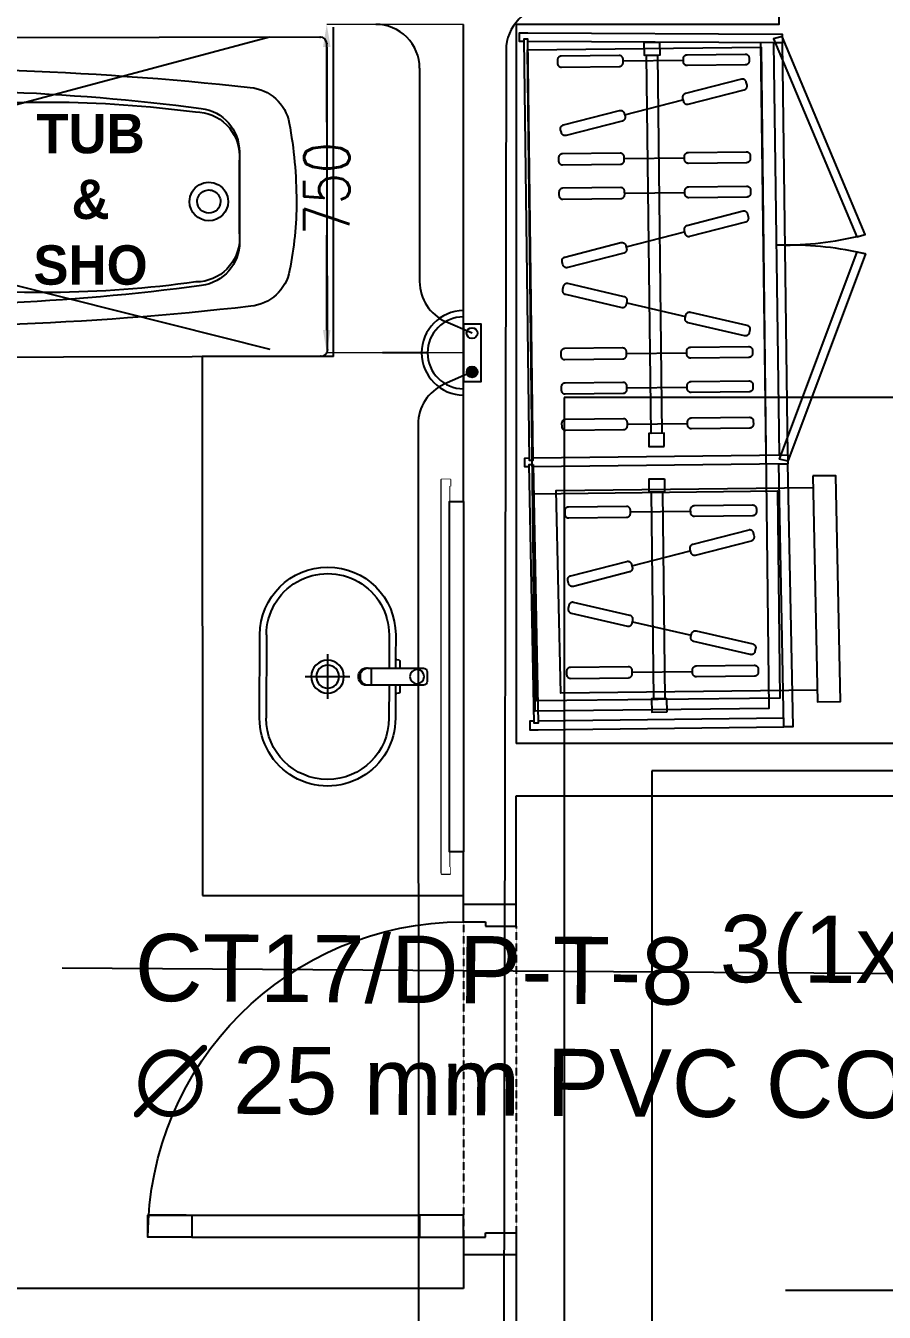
# Model space of a CAD drawing. Extents: x -678889171 to 586587, y -792238163 to 335485.
# Drawn here: x 83692 to 85652, y 44232 to 47169 of the extents above; entities that cross this region are included whole.
import ezdxf
from ezdxf import colors
from ezdxf.entities.mleader import LeaderData, LeaderLine
from ezdxf.math import Vec2, Vec3
from ezdxf.xclip import XClip

# ---------------------------------------------------------------- set-up
doc = ezdxf.new("R2010")
doc.units = 0
doc.header["$MEASUREMENT"] = 0
doc.header["$XCLIPFRAME"] = 2
doc.set_wipeout_variables(frame=1)
doc.linetypes.add('XR-Typ26$0$XR-A-TYP-2-3-4-5-6-7-8-9-10$0$XR-A-TYP-2-3-4-6-7-8-9-10$0$HIDDEN', pattern=[0.375, 0.25, -0.125])
doc.layers.get('0').update_dxf_attribs({"color": 8})
doc.layers.get('Defpoints').update_dxf_attribs({"color": 252})
for name, color, linetype in [('1', 8, 'Continuous'), ('9TH-FURN$0$XR-A-TYP-2-3-4-5-6-7-8-9-10$0$XR-A-TYP$0$TYPICAL TYPES$0$I-FURN', 252, 'Continuous'), ('9TH-FURN$0$XR-A-TYP-2-3-4-5-6-7-8-9-10$0$XR-A-TYP$0$TYPICAL TYPES$0$XREF_1BR$0$I-FURN', 252, 'Continuous'), ('E-POW-BLOCK', 4, 'Continuous'), ('E-POW-WIR-NO', 4, 'Continuous'), ('E-TEXT', 3, 'Continuous'), ('loop line emped', 1, 'Continuous'), ('XR-Typ26$0$XR-A-TYP-2-3-4-5-6-7-8-9-10$0$A-ANNO-NOTE', 252, 'Continuous'), ('XR-Typ26$0$XR-A-TYP-2-3-4-5-6-7-8-9-10$0$A-FURN-SANT', 252, 'Continuous'), ('XR-Typ26$0$XR-A-TYP-2-3-4-5-6-7-8-9-10$0$A-WALL', 252, 'Continuous'), ('XR-Typ26$0$XR-A-TYP-2-3-4-5-6-7-8-9-10$0$XR-A-TYP$0$TYPICAL TYPES$0$XREF_3BR$0$I-WC', 252, 'Continuous'), ('XR-Typ26$0$XR-A-TYP-2-3-4-5-6-7-8-9-10$0$XR-A-TYP-2-3-4-6-7-8-9-10$0$A-DOOR', 252, 'Continuous'), ('XR-Typ26$0$XR-A-TYP-2-3-4-5-6-7-8-9-10$0$XR-A-TYP-2-3-4-6-7-8-9-10$0$A-FLOR-OVHD', 252, 'XR-Typ26$0$XR-A-TYP-2-3-4-5-6-7-8-9-10$0$XR-A-TYP-2-3-4-6-7-8-9-10$0$HIDDEN')]:
    doc.layers.add(name, color=color, linetype=linetype)
doc.styles.get("Standard").update_dxf_attribs({"font": 'arial.ttf'})
doc.styles.add('Work$0$E-M.MODUL', font='romans.shx', dxfattribs={"width": 0.8})
doc.styles.add('XR-Typ26$0$XR-A-TYP-2-3-4-5-6-7-8-9-10$0$XR-A-TYP$0$TYPICAL TYPES$0$XREF_1BR$0$KZT', font='')
doc.styles.get('XR-Typ26$0$XR-A-TYP-2-3-4-5-6-7-8-9-10$0$XR-A-TYP$0$TYPICAL TYPES$0$XREF_1BR$0$KZT').set_extended_font_data('AvantGarde LT Medium', bold=True)
doc.dimstyles.new('Work$0$S-DIM', dxfattribs={"dimscale": 500, "dimtxt": 0.2065, "dimasz": 0.104, "dimexe": 0, "dimexo": 0, "dimgap": 0, "dimtad": 0, "dimdec": 0, "dimzin": 0, "dimdsep": 46, "dimtxsty": 'Work$0$E-M.MODUL', "dimcen": 0.25, "dimclrd": 5, "dimclre": 5, "dimclrt": 1, "dimadec": 0, "dimazin": 0, "dimtfac": 1, "dimtdec": 0, "dimtofl": 0, "dimtmove": 0, "dimatfit": 3, "dimfxl": 1, "dimtolj": 1, "dimtzin": 0, "dimlwe": 13, "dimarcsym": 0})

# ---------------------------------------------------------------- blocks, each defined once
blk = doc.blocks.new('SO1 WP')
at = {"layer": 'E-POW-BLOCK'}
h = blk.add_hatch(color=3, dxfattribs=at)
h.dxf.hatch_style = 1
edge = h.paths.add_edge_path()
edge.add_arc((-0.1064295025979398, -0.0481463273482458), 0.03025259035537483, 0, 360)
at = {"layer": 'E-POW-BLOCK', "color": 3}
for p, q in [((1.4210854715202e-14, 0.2000001000000591), (0, 0.4500002250000605)), ((-0.3000001499999954, 7.105427357601002e-14), (0.3000001499999954, 1.598721155460225e-14))]:
    blk.add_line(p, q, dxfattribs=at)
blk.add_lwpolyline([(0.1593095883453804, 4.352074256530614e-14), (-0.1593095883453804, 4.352074256530614e-14), (-0.1593095883453804, -0.09876317676643558), (0.1593095883453804, -0.09876317676643558)], close=True, dxfattribs=at)
for centre in [(-0.1064295025979398, -0.0481463273482458), (0.1096454942411166, -0.0481463273482458)]:
    blk.add_circle(centre, 0.03025259035537483, dxfattribs=at)
for centre, radius, start, end in [((0, -0.002806461197749854), 0.2353418572437975, 0.6832706906615592, 179.3167293093385), ((0, 1.598721155460225e-14), 0.2000001000000002, 0, 180)]:
    blk.add_arc(centre, radius, start, end, dxfattribs=at)
blk = doc.blocks.new('*D2980')
at = {"layer": '1', "color": 5, "lineweight": 13, "transparency": 16777216}
for p, q in [((84691.38135407597, 47172.11598560944), (84379.44723646548, 47172.11598560944)), ((84691.3817606995, 46422.11625297274), (84379.44723646548, 46422.11625297274))]:
    blk.add_line(p, q, dxfattribs=at)
at = {"layer": '1', "color": 5, "lineweight": -2, "transparency": 16777216}
for p, q in [((84379.44723646548, 47120.11598560944), (84379.44723646548, 46903.31611929108)), ((84379.44723646548, 46474.11625297274), (84379.44723646548, 46690.91611929109))]:
    blk.add_line(p, q, dxfattribs=at)
at = {"layer": '1', "color": 5, "transparency": 16777216}
for points in [[(84370.78056979881, 47120.11598560944), (84388.11390313215, 47120.11598560944), (84379.44723646548, 47172.11598560944)], [(84370.78056979881, 46474.11625297274), (84388.11390313215, 46474.11625297274), (84379.44723646548, 46422.11625297274)]]:
    blk.add_solid(points, dxfattribs=at)
at = {"layer": 'Defpoints', "color": 0, "transparency": 16777216}
for p in [(84379.44723646548, 47172.11598560944), (84691.38135407597, 47172.11598560944), (84691.3817606995, 46422.11625297274)]:
    blk.add_point(p, dxfattribs=at)
at = {"layer": '1', "color": 1, "transparency": 16777216, "insert": (84379.44723646548, 46797.11611929105), "char_height": 103.25, "attachment_point": 5, "rotation": 90, "style": 'Work$0$E-M.MODUL'}
blk.add_mtext('\\A1;750', dxfattribs=at)
blk = doc.blocks.new('*U495')
at = {"layer": '9TH-FURN$0$XR-A-TYP-2-3-4-5-6-7-8-9-10$0$XR-A-TYP$0$TYPICAL TYPES$0$XREF_1BR$0$I-FURN'}
for points in [[(-970.3221745507142, 2.292662610869911e-05), (-940.3221745507142, 2.292662610869911e-05), (-940.3221745507142, 35.00002292662611), (-970.3221745507142, 35.00002292662611)], [(-77.22121311405783, 5.000020932347972), (-940.3221745507142, 5.000022926626109), (-940.3221745507142, 30.00002292662611), (-77.22121311405783, 30.00002093234797)], [(-47.22121311405783, 2.292662610869911e-05), (-77.22121311405783, 2.292662610869911e-05), (-77.22121311405783, 35.00002292662611), (-47.22121311405783, 35.00002292662611)]]:
    blk.add_lwpolyline(points, close=True, dxfattribs=at)
blk = doc.blocks.new('*U496')
at = {"layer": '9TH-FURN$0$XR-A-TYP-2-3-4-5-6-7-8-9-10$0$XR-A-TYP$0$TYPICAL TYPES$0$XREF_1BR$0$I-FURN'}
for points in [[(-313.8795511581512, 2.292662610869911e-05), (-283.8795511581512, 2.292662610869911e-05), (-283.8795511581512, 35.00002292662611), (-313.8795511581512, 35.00002292662611)], [(188.65151829709, 5.000020932347972), (-283.8795511581512, 5.000022926626109), (-283.8795511581512, 30.00002292662611), (188.65151829709, 30.00002093234797)], [(218.65151829709, 2.292662610869911e-05), (188.65151829709, 2.292662610869911e-05), (188.65151829709, 35.00002292662611), (218.65151829709, 35.00002292662611)]]:
    blk.add_lwpolyline(points, close=True, dxfattribs=at)
blk = doc.blocks.new('9TH-FURN$0$XR-A-TYP-2-3-4-5-6-7-8-9-10$0$XR-A-TYP$0$TYPICAL TYPES$0$XREF_1BR$0$A$C0C3539C5')
at = {"layer": '9TH-FURN$0$XR-A-TYP-2-3-4-5-6-7-8-9-10$0$XR-A-TYP$0$TYPICAL TYPES$0$XREF_1BR$0$I-FURN', "ltscale": 0.5}
for p, q in [((-0.06875678366395777, -1.20792265079217e-13), (0.06875678366389648, 1.13686837721616e-13)), ((-0.06875678366395732, -0.0830000000003146), (0.06875678366435523, -0.08300000000042829)), ((-0.06875678366350302, -0.161510574540106), (0.06875678366492322, -0.1615105745402161)), ((-0.06679417772255647, -0.2767052583998328), (0.06679417772159324, -0.2440842147474331)), ((-0.06679417772256091, -0.4045252790950862), (0.06679417772159324, -0.4371463227474823)), ((-0.06875678366350302, -0.527658958865235), (0.06875678366492277, -0.5276589588653486)), ((-0.06875678366304827, -0.6061695334050263), (0.06875678366537796, -0.60616953340514)), ((-0.06679417768963658, -0.7061918151438977), (0.06679417775451757, -0.7388128587962939)), ((-0.06875678363057869, -0.8293254949140465), (0.0687567836978471, -0.8293254949141602)), ((-0.06875678363012394, -0.9078360694538379), (0.06875678369830229, -0.9078360694539516))]:
    blk.add_line(p, q, dxfattribs=at)
for points in [[(-0.2097567836644889, -0.01250000000004903, -0.4142135623730951), (-0.2187567836650155, -0.003500000000034476), (-0.2187567836650151, 0.003499999999913683, -0.4142135623730951), (-0.2097567836644889, 0.01250000000004192), (-0.07775678366357441, 0.01250000000015916, -0.4142135623730951), (-0.06875678366395777, 0.003500000000137504), (-0.06875678366395821, -0.003500000000148162, -0.4142135623730951), (-0.07775678366402916, -0.01249999999981988)], [(0.2097567836648824, -0.0124999999998181, 0.4142135623730951), (0.2187567836653552, -0.003499999999919012), (0.2187567836649573, 0.003500000000142833, 0.4142135623730951), (0.2097567836648824, 0.01250000000016094), (0.07775678366436578, 0.01250000000015561, 0.4142135623730951), (0.06875678366435478, 0.003500000000141057), (0.06875678366390003, -0.00350000000014461, 0.4142135623730951), (0.07775678366442618, -0.01250000000004903)], [(-0.2097567836644889, -0.09550000000047021, -0.4142135623730951), (-0.2187567836645035, -0.08650000000034552), (-0.218756783664503, -0.07950000000039736, -0.4142135623730951), (-0.2097567836644889, -0.07050000000037926), (-0.07775678366397187, -0.07050000000038281, -0.4142135623730951), (-0.06875678366395732, -0.07950000000040092), (-0.06875678366395777, -0.08650000000046276, -0.4142135623730951), (-0.07775678366351713, -0.09550000000058745)], [(0.2097567836649432, -0.09550000000046843, 0.4142135623730951), (0.2187567836649578, -0.08650000000034552), (0.2187567836649609, -0.07950000000039559, 0.4142135623730951), (0.2097567836649432, -0.07050000000026557), (0.07775678366442662, -0.07050000000038281, 0.4142135623730951), (0.06875678366441207, -0.07950000000039736), (0.06875678366441162, -0.08650000000022828, 0.4142135623730951), (0.07775678366442662, -0.09550000000036007)], [(-0.2097567836644889, -0.1740105745404925, -0.4142135623730951), (-0.2187567836649618, -0.1650105745403643), (-0.2187567836639954, -0.1580105745401887, -0.4142135623730951), (-0.2097567836644889, -0.1490105745401706), (-0.07775678366351757, -0.1490105745401706, -0.4142135623730951), (-0.06875678366350657, -0.158010574540306), (-0.06875678366396132, -0.165010574540478, -0.4142135623730951), (-0.07775678366397232, -0.1740105745406062)], [(0.2097567836649428, -0.1740105745402616, 0.4142135623730951), (0.2187567836654121, -0.1650105745402506), (0.2187567836649578, -0.1580105745403007, 0.4142135623730951), (0.2097567836649428, -0.1490105745401706), (0.07775678366442618, -0.1490105745401742, 0.4142135623730951), (0.06875678366441207, -0.1580105745401887), (0.06875678366395688, -0.1650105745402506, 0.4142135623730951), (0.07775678366442618, -0.1740105745404925)], [(0.2067347053171034, -0.2227793153916764, 0.4142135623730951), (0.2133428227839995, -0.2119012280803627), (0.211682278954981, -0.2051010373336322, 0.4142135623730951), (0.2008041916437224, -0.1984929198672507), (0.07257202327411916, -0.2298060320625872, 0.4142135623730951), (0.06596390580773415, -0.2406841193738973), (0.06762444963589997, -0.2474843101209707, 0.4142135623730951), (0.0785025369474961, -0.254092427587242)], [(-0.2008041916443557, -0.322296553279898, -0.4142135623730951), (-0.2116822789560087, -0.3156884358135112), (-0.2133428227845693, -0.3088882450666723, -0.4142135623730951), (-0.2067347053177291, -0.2980101577553587), (-0.07850253694767106, -0.2666970455597983, -0.4142135623730951), (-0.0676244496368672, -0.2733051630262935), (-0.06596390580830347, -0.2801053537733686, -0.4142135623730951), (-0.07257202327474888, -0.2909834410843395)], [(-0.2008041916443521, -0.3589339842150139, 0.4142135623730951), (-0.2116822789560051, -0.3655421016812888), (-0.2133428227845688, -0.3723422924281312, 0.4142135623730951), (-0.2067347053177295, -0.3832203797395568), (-0.07850253694766751, -0.4145334919351171, 0.4142135623730951), (-0.0676244496368672, -0.4079253744685065), (-0.06596390580830347, -0.4011251837215504, 0.4142135623730951), (-0.07257202327474532, -0.3902470964105795)], [(0.2067347053171029, -0.4584512221032355, -0.4142135623730951), (0.2133428227839995, -0.4693293094144373), (0.211682278954981, -0.4761295001612815, -0.4142135623730951), (0.200804191643726, -0.4827376176275475), (0.07257202327411516, -0.4514245054322163, -0.4142135623730951), (0.06596390580773415, -0.4405464181210181), (0.06762444963589997, -0.4337462273739483, -0.4142135623730951), (0.07850253694749254, -0.4271381099075633)], [(-0.2097567836644889, -0.5401589588655042, -0.4142135623730951), (-0.2187567836649582, -0.5311589588653796), (-0.2187567836639919, -0.5241589588653177, -0.4142135623730951), (-0.2097567836644889, -0.5151589588653032), (-0.07775678366351757, -0.5151589588653032, -0.4142135623730951), (-0.06875678366350302, -0.5241589588654314), (-0.06875678366395777, -0.5311589588653796, -0.4142135623730951), (-0.07775678366397232, -0.5401589588656179)], [(0.2097567836649423, -0.5401589588652769, 0.4142135623730951), (0.2187567836654116, -0.5311589588652623), (0.2187567836649578, -0.5241589588653159, 0.4142135623730951), (0.2097567836649428, -0.5151589588651859), (0.07775678366442618, -0.5151589588653032, 0.4142135623730951), (0.06875678366441162, -0.5241589588653142), (0.06875678366395688, -0.5311589588652623, 0.4142135623730951), (0.07775678366442573, -0.5401589588653941)], [(-0.2097567836640342, -0.6186695334052992, -0.4142135623730951), (-0.2187567836645035, -0.6096695334051709), (-0.2187567836635371, -0.6026695334051091, -0.4142135623730951), (-0.2097567836640342, -0.5936695334050945), (-0.07775678366300598, -0.5936695334050945, -0.4142135623730951), (-0.06875678366304827, -0.6026695334052228), (-0.06875678366350302, -0.6096695334052846, -0.4142135623730951), (-0.07775678366351757, -0.6186695334054093)], [(0.2097567836653971, -0.6186695334050665, 0.4142135623730951), (0.2187567836658699, -0.6096695334050555), (0.2187567836654156, -0.602669533405221, 0.4142135623730951), (0.2097567836653975, -0.593669533405091), (0.07775678366488092, -0.5936695334050945, 0.4142135623730951), (0.06875678366492322, -0.6026695334051055), (0.06875678366441473, -0.6096695334050573, 0.4142135623730951), (0.07775678366488092, -0.6186695334052992)], [(-0.2008041916114283, -0.6606005202638254, 0.4142135623730951), (-0.2116822789230808, -0.6672086377301003), (-0.2133428227516445, -0.6740088284769428, 0.4142135623730951), (-0.2067347052848052, -0.6848869157883684), (-0.07850253691474318, -0.7162000279839287, 0.4142135623730951), (-0.06762444960394287, -0.7095919105173181), (-0.06596390577537914, -0.7027917197703619, 0.4142135623730951), (-0.072572023241821, -0.6919136324593911)], [(0.2067347053500272, -0.7601177581520471, -0.4142135623730951), (0.2133428228169238, -0.7709958454632488), (0.2116822789879054, -0.7777960362100913, -0.4142135623730951), (0.2008041916766503, -0.7844041536763591), (0.07257202330703949, -0.7530910414810279, -0.4142135623730951), (0.06596390584065848, -0.7422129541698297), (0.0676244496688243, -0.7354127634227599, -0.4142135623730951), (0.07850253698041687, -0.7288046459563748)], [(-0.2097567836315646, -0.8418254949143158, -0.4142135623730951), (-0.2187567836320339, -0.8328254949141911), (-0.2187567836310675, -0.8258254949141293, -0.4142135623730951), (-0.2097567836315646, -0.8168254949141147), (-0.07775678363059324, -0.8168254949141147, -0.4142135623730951), (-0.06875678363057869, -0.825825494914243), (-0.06875678363103344, -0.8328254949141911, -0.4142135623730951), (-0.07775678363104799, -0.8418254949144295)], [(0.2097567836978667, -0.8418254949140884, 0.4142135623730951), (0.218756783698336, -0.8328254949140739), (0.2187567836978821, -0.8258254949141275, 0.4142135623730951), (0.2097567836978671, -0.8168254949139975), (0.0777567836973505, -0.8168254949141147, 0.4142135623730951), (0.06875678369733595, -0.8258254949141257), (0.06875678369688121, -0.8328254949140739, 0.4142135623730951), (0.07775678369735006, -0.8418254949142057)], [(-0.2097567836311098, -0.9203360694541107, -0.4142135623730951), (-0.2187567836315791, -0.9113360694539825), (-0.2187567836306128, -0.9043360694539206, -0.4142135623730951), (-0.2097567836311098, -0.8953360694539061), (-0.07775678363008165, -0.8953360694539061, -0.4142135623730951), (-0.06875678363012394, -0.9043360694540343), (-0.06875678363057869, -0.9113360694540962, -0.4142135623730951), (-0.07775678363059324, -0.9203360694542209)], [(0.2097567836983214, -0.920336069453878, 0.4142135623730951), (0.2187567836987943, -0.911336069453867), (0.21875678369834, -0.9043360694540326, 0.4142135623730951), (0.2097567836983218, -0.8953360694539025), (0.07775678369780525, -0.8953360694539061, 0.4142135623730951), (0.06875678369784755, -0.9043360694539171), (0.06875678369733906, -0.9113360694538688, 0.4142135623730951), (0.07775678369780525, -0.9203360694541107)]]:
    blk.add_lwpolyline(points, format="xyb", close=True, dxfattribs=at)
blk = doc.blocks.new('XR-Typ26$0$XR-A-TYP-2-3-4-5-6-7-8-9-10$0$XR-A-TYP$0$TYPICAL TYPES$0$MILANO-P')
at = {"layer": 'XR-Typ26$0$XR-A-TYP-2-3-4-5-6-7-8-9-10$0$A-FURN-SANT'}
for points in [[(-1.499896366632072, 0.338961293454215, -0.414213562373095), (-1.484896366632071, 0.353961293454315), (-0.01500051226332744, 0.3539619254201547, -0.414213562373095), (-5.122633410792332e-07, 0.3389619254201541), (-1.4210854715202e-14, 3.552713678800501e-15), (-1.4210854715202e-14, -0.3599999999999, -0.414213562373095), (-0.01499999999998636, -0.3749999999999005), (-1.484895854368744, -0.3750006319659462, -0.414213562373095), (-1.499895854368745, -0.3600006319658426), (-1.499895854368731, -6.31965946240598e-07)], [(-1.419895854368804, -6.31965946240598e-07, 0.05554738408239406), (-1.395363383361513, -0.2201439940752934, 0.3399602952490631), (-1.301618037088005, -0.2980573782808769, 0.03911142835544864), (-0.1750219098044852, -0.260385151360282, 0.3359260527164402), (-0.08609722878654225, -0.1787046076590286, 0.04494765941709192), (-0.06999999999995055, 3.552713678800501e-15, 0.05088692500642941), (-0.08609774104986911, 0.1576665330792828, 0.3359260527164403), (-0.175022422067812, 0.2393470767805432, 0.03911142982106241), (-1.301618549351346, 0.2770180397692457, 0.3399602952490632), (-1.395363895624854, 0.1991046555636622, 0.06133307423688695)]]:
    blk.add_lwpolyline(points, format="xyb", close=True, dxfattribs=at)
for points in [[(-0.2000005122632729, 0.0736424527281585), (-0.1999999999999318, 3.552713678800501e-15), (-0.2000005122632729, 0.0736424527281585), (-0.2000005122632871, 0.09252400407063277, 0.3762079503962065), (-0.2868904375358596, 0.1916609091093449, 0.02323539835708889), (-0.7496701478448102, 0.2311000215602803, -0.01268677154132642), (-1.002846547520477, 0.2473067951496297, 0.103858096540129), (-1.139896366632144, 0.2489612934543466, 0.1585008142566286), (-1.259896366632148, 0.2189612934543455)], [(-0.2000005122632871, 0.08356800527853991, 0.414213562373095), (-0.3000005122632956, 0.1835680052786195, 0.06379300604352353), (-0.959110517658857, 0.1883127569316194, 0.3874386920618246), (-1.049896366632126, 0.08873816468613072), (-1.049895854368799, -6.31965946240598e-07), (-1.049895854368799, -0.1097775031977584, 0.3874386920618246), (-0.9591100053955302, -0.2093520954432542, 0.06379300516282002), (-0.2999999999999545, -0.2046060798583582, 0.414213562373095), (-0.1999999999999602, -0.1046060798582857)], [(-1.259895854368793, -0.2400006319659731, 0.1585008142566286), (-1.139895854368817, -0.2700006319659778, 0.1038580849743234), (-1.002846035257136, -0.268344869729372, -0.01268677154132631), (-0.7496696355814834, -0.252138096140019, 0.02323539835708889), (-0.2868899252725328, -0.2126989836890836, 0.3762079503962065), (-0.1999999999999602, -0.1135620786503715), (-0.1999999999999318, -0.09468052730789722), (-0.1999999999999318, 3.552713678800501e-15), (-0.1999999999999318, -0.09468052730789722)]]:
    blk.add_lwpolyline(points, format="xyb", dxfattribs=at)
for radius, start, end in [(0.044, 0, 180), (0.044, 180, 0), (0.0265, 0, 180), (0.0265, 180, 0)]:
    blk.add_arc((-0.269999999999996, 3.552713678800501e-15), radius, start, end, dxfattribs=at)
for p in [(-0.01500051226332744, 0.3539619254202577, -1.0764361267772e-07), (-0.01500051226332744, 0.3539619254202577, -1.0764361267772e-07), (-1.499896366632058, 0.338961293454215, -1.076436123921587e-07), (-5.122633410792332e-07, 0.3389619254201541, -1.0764361267772e-07), (-5.122633410792332e-07, 0.3389619254201541, -1.0764361267772e-07), (-1.484895854368744, -0.3750006319659462), (-0.01499999999998636, -0.3749999999999964), (-1.4210854715202e-14, -0.3599999999999)]:
    blk.add_point(p, dxfattribs=at)
blk = doc.blocks.new('XR-Typ26$0$XR-A-TYP-2-3-4-5-6-7-8-9-10$0$XR-A-TYP$0$TYPICAL TYPES$0$A$C1e9f3e9b')
at = {"layer": 'XR-Typ26$0$XR-A-TYP-2-3-4-5-6-7-8-9-10$0$A-FURN-SANT'}
for p, q in [((63.40405692781496, 95.48331846772635), (63.9690419404069, 19.57652352371952)), ((343.4016297136986, 96.64918038480391), (344.692405407608, -93.35384622552374)), ((48.87561210300191, 41.98373925390479), (48.96917196972936, 19.51406663529633)), ((203.8359816920129, 51.82421598848305), (204.2604806434028, -50.12497224489925)), ((103.9495024207863, -18.8773394737218), (103.7886967520899, 19.74232574348571)), ((255.4815013082698, 1.06378119585861), (153.0736370510203, 0.6373723961005453)), ((49.12997763843305, -19.10559858188208), (49.22353750518232, -41.57527120420127)), ((64.12984760911058, -19.043141693488), (64.69483262171707, -94.5197081426013))]:
    blk.add_line(p, q, dxfattribs=at)
for points in [[(39.13006432465772, -19.14723650750238), (39.19531928087963, -34.81910046380654, 0.3639702342662064), (41.68665486347891, -37.76317583936907), (46.73220192258304, -38.63119582865329, -0.363970234266188), (49.22353750518232, -41.57527120420127), (49.69496265103953, -94.58216503102449, 1), (359.6922753782856, -93.29138933710055), (358.4014996843762, 96.711637273198, 1), (48.40418695713015, 95.42086157930316), (48.87561210300191, 41.98373925390479, -0.3639702342662106), (46.40887973157805, 39.01901933291811), (41.37073607115599, 38.10901258324157, 0.3639702342662116), (38.90400369973213, 35.14429266228399), (38.96925865595404, 19.47242870969058)], [(108.2844648499085, -18.85928943291947, 0.4653240451807398), (129.4666190125863, -2.520949706115061), (129.4411366021159, 3.598997241293546, 0.4653240451807394), (108.1236591812121, 19.76037578425894)]]:
    blk.add_lwpolyline(points, format="xyb", dxfattribs=at)
blk.add_lwpolyline([(-14.79446821990859, -19.37176902135252), (112.3644294793994, -18.84230115929677, 0.4653240451988988), (133.5465836357398, -2.503961432506912), (133.5211012252767, 3.615985514901695, 0.4653240451988988), (112.2036238106957, 19.77736405791075), (-14.95527388861228, 19.24789619585499, 0.4142135623730951), (-22.99658126456779, 11.13934357003018), (-22.90302084571886, -11.33046164539701, 0.4142135623730951)], format="xyb", close=True, dxfattribs=at)
for centre, radius in [((204.2775691796487, 0.8505767960014055), 37.49999999999999), ((-7.275957614183426e-12, 0), 16.15), ((204.0482311677115, 0.8496218718210002), 25.99999999999999)]:
    blk.add_circle(centre, radius, dxfattribs=at)
for centre, start, end in [((203.4028433207568, 96.06624942625058), 0.2385684298419727, 180.238568429842), ((204.6936190146662, -93.93677718404797), 180.238568429842, 0.2385684298419727)]:
    blk.add_arc(centre, 139.9999999999999, start, end, dxfattribs=at)
blk = doc.blocks.new('*U1143')
for p, q in [((709.9999999996998, 719.9999999996726), (709.9999999997088, 199.9999999998977)), ((759.9999999996816, 719.9999999996726), (759.9999999996907, 199.9999999998977)), ((4.513622020395556e-12, -20), (-3.385148846909172e-14, 99.99999999993177)), ((39.99999999998632, 99.9999999999318), (-3.385148846909172e-14, 99.99999999993177)), ((39.99999999998632, 99.9999999999318), (39.99999999998632, 49.99999999994769)), ((759.9999999996862, 99.9999999999318), (759.9999999996861, 49.9999999999477)), ((759.9999999996862, 99.9999999999318), (799.9999999996726, 99.99999999993177)), ((799.9999999996771, -20), (799.9999999996726, 99.99999999993177)), ((39.99999999998632, 49.99999999994769), (49.99999999998177, 49.9999999999477)), ((49.99999999998177, 49.9999999999477), (49.99999999999088, -20)), ((749.9999999996861, 49.9999999999477), (749.9999999996862, -20)), ((759.9999999996861, 49.9999999999477), (749.9999999996861, 49.9999999999477)), ((49.99999999999088, -20), (4.513622020395556e-12, -20)), ((749.9999999996862, -20), (799.9999999996771, -20))]:
    blk.add_line(p, q)
for points in [[(709.9999999997088, 719.9999999996726), (759.9999999996907, 719.9999999996726), (759.9999999996908, 819.9999999996362), (709.999999999709, 819.9999999996362), (709.999999999709, 732.9999999996653), (709.999999999709, 819.9999999996362)], [(709.9999999997088, 199.9999999998977), (759.9999999996907, 199.9999999998977), (759.9999999996908, 99.9999999999318), (709.999999999709, 99.9999999999318), (709.999999999709, 186.9999999999004)]]:
    blk.add_lwpolyline(points, close=True)
blk.add_arc((759.9999999996908, 99.9999999999318), 719.9999999997044, 90.00000000000001, 180)
at = {"layer": 'XR-Typ26$0$XR-A-TYP-2-3-4-5-6-7-8-9-10$0$XR-A-TYP-2-3-4-6-7-8-9-10$0$A-FLOR-OVHD'}
for p, q in [((39.99999999998632, 99.9999999999318), (759.9999999996908, 99.9999999999318)), ((49.99999999998178, -20), (749.9999999996862, -20))]:
    blk.add_line(p, q, dxfattribs=at)
blk = doc.blocks.new('XR-Typ26$0$XR-A-TYP-2-3-4-5-6-7-8-9-10$0$XR-A-TYP$0$TYPICAL TYPES$0$XREF_3BR$0$SEC-MIR3')
at = {"layer": 'XR-Typ26$0$XR-A-TYP-2-3-4-5-6-7-8-9-10$0$A-FURN-SANT'}
for points in [[(-29.99999999994179, 1085.007775266127), (-31.99999999994179, 1085.007775266124), (-31.99999999994179, 1098.007775266127), (-49.99999999992724, 1098.007775266127), (-49.99999999992724, 1100.007775266127), (-29.99999999994179, 1100.007775266124)], [(-43.99999999992724, 201.9999999999964), (-49.99999999992724, 202), (-49.99999999992724, 1098.007775266127), (-43.99999999994179, 1098.007775266127)], [(-31.99999999992724, 202), (-31.99999999994179, 1098.007775266127), (-43.99999999994179, 1098.007775266127), (-43.99999999992724, 201.9999999999964)], [(-29.99999999994179, 215), (-31.99999999994179, 214.9999999999964), (-31.99999999992724, 202), (-49.99999999992724, 202), (-49.99999999992724, 200), (-29.99999999992724, 200)]]:
    blk.add_lwpolyline(points, close=True, dxfattribs=at)
blk.add_wipeout([(7.2702725013098e-11, 249.99999999999983), (-31.99999999992724, 249.99999999999983), (-31.99999999992724, 215), (-29.999999999927297, 215), (-29.999999999927297, 200), (-49.99999999992724, 200), (-49.99999999992724, 1100.0077752661257), (-29.999999999927297, 1100.0077752661257), (-29.999999999927297, 1085.0077752661257), (-31.99999999992724, 1085.0077752661257), (-31.99999999992764, 1050.0077752661261), (7.270271267727329e-11, 1050.0077752661261)]).dxf.layer = 'XR-Typ26$0$XR-A-TYP-2-3-4-5-6-7-8-9-10$0$A-FURN-SANT'
blk.add_lwpolyline([(4.365574568510056e-11, 250), (-31.99999999994179, 250), (-31.99999999994179, 1050.007775266127), (5.820766091346741e-11, 1050.007775266127)], close=True, dxfattribs=at)

msp = doc.modelspace()

# ---------------------------------------------------------------- linework, layer by layer
at = {"layer": '1', "color": 4}
msp.add_line((86011.38485843487, 44281.57992535084), (85426.04008349558, 44281.61241310131), dxfattribs=at)
at = {"layer": '9TH-FURN$0$XR-A-TYP-2-3-4-5-6-7-8-9-10$0$XR-A-TYP$0$TYPICAL TYPES$0$I-FURN'}
msp.add_line((85369.37876379016, 47129.00423937965, 0.006606330992706445), (85381.64211799685, 46188.40906456298, -0.001193762551546653), dxfattribs=at)
for points, elevation in [([(84829.43596169821, 47132.98827472648), (84819.43664141357, 47132.8711907715), (84819.20464901961, 47152.86980621119), (84829.2012504024, 47152.83479414431), (84829.20125040246, 47152.83479414431), (84838.20013026302, 47152.80271080635), (84838.20013026302, 47152.80271080635), (85419.13966551152, 47149.59732684265), (85419.37383328707, 47129.59869775332), (84838.43534478845, 47133.09365022548), (84838.37679710452, 47138.09330743061), (84829.3774140144, 47137.98793193161)], 1.077992200235536e-07), ([(84850.20917601508, 46177.1858448538), (84838.38140087991, 47138.09336650376), (84829.38201502911, 47137.98798063908), (84841.20978958582, 46177.08046931574)], 1.098562085518479e-07), ([(85431.63785432538, 46188.9942478914), (85419.1838802592, 47129.69135745474), (85399.18525114263, 47129.45719198957), (85411.63922520916, 46188.76008242623)], 1.098562085518479e-07), ([(85589.19982804035, 46687.37511455557), (85608.5677239522, 46692.36356200404), (85418.71210734054, 47144.13409203231), (85399.34653043989, 47139.13665817746)], 1.098562085518479e-07), ([(85589.60706806395, 46652.59922310546), (85609.08647025182, 46648.06569353071), (85431.81371156746, 46174.54810146986), (85412.33641731468, 46179.09066929236)], 1.098562085518479e-07), ([(84850.25892161587, 46167.17816059831), (84861.68954946639, 45576.38111133127), (84852.69016337363, 45576.27574613049), (84841.25953518655, 46167.0727850602)], -2.198485714571125e-08), ([(85431.18727488138, 46168.98674878675), (85442.92574212988, 45568.37364851292), (85422.92711306739, 45568.13947842705), (85411.18864581923, 46168.75257870088)], -2.229262558318262e-08), ([(85488.9136909362, 46140.94765945528), (85499.66459868083, 45625.35270339086), (85552.18391985892, 45625.96766217418), (85541.43301211428, 46141.5626182386)], -2.468212886592297e-08), ([(84852.73753369323, 45581.27663838315), (84842.7382134086, 45581.15955442817), (84842.97238118414, 45561.16092533885), (84852.97169572875, 45561.27800922659), (84852.97169572886, 45561.27800922659), (84861.97107881898, 45561.38338472553), (84861.97107881898, 45561.38338472553), (85422.92955741772, 45567.9517554636), (85422.69538964218, 45587.95038455293), (84861.73691678347, 45581.38201388209), (84861.79545298734, 45576.38235654256), (84852.79606989722, 45576.27698104356)], -5.84101080758001e-08)]:
    msp.add_lwpolyline(points, close=True, dxfattribs=dict(at, elevation=elevation))
for points, elevation in [([(84841.38506621317, 46162.08149341952), (84831.38610254231, 46161.96441363053), (84831.15193476676, 46181.96304271986), (84841.15124931143, 46182.0801266076), (84841.20979125539, 46177.0804693353), (84850.20917434551, 46177.18584483424), (84850.15063240161, 46182.1855021066), (85431.61616831631, 46188.99312470252), (85431.8503360918, 46168.99449561319), (84850.38445264057, 46162.18686896637)], -7.035174336448777e-08), ([(85499.2770623402, 45651.61021947079), (84913.39397144361, 45644.75000222794), (84903.33806529894, 46107.82898856494), (85489.22115619559, 46114.68920580774)], -3.316487156342779e-08)]:
    msp.add_lwpolyline(points, dxfattribs=dict(at, elevation=elevation))
for centre, start, end in [((85416.79739381906, 47435.49357297945, -5.841010778957073e-08), 270.6444089203032, 284.469921350453), ((85434.77106032908, 45900.64866763742, -5.841010778957073e-08), 76.87193170626149, 90.69744413468942)]:
    msp.add_arc(centre, 767.4751284124218, start, end, dxfattribs=at)
at = {"layer": '9TH-FURN$0$XR-A-TYP-2-3-4-5-6-7-8-9-10$0$XR-A-TYP$0$TYPICAL TYPES$0$XREF_1BR$0$I-FURN'}
msp.add_line((85425.42904923696, 46668.06693661491, 1.099004096499247e-07), (85405.43042014763, 46667.83276883942, 1.099049563432417e-07), dxfattribs=at)
at = {"layer": 'E-POW-WIR-NO'}
for p, q in [((84591.38109297786, 47072.11592388646), (84591.38109297786, 46584.78047081057)), ((84711.09305046292, 46467.10958713607), (84651.43408205544, 46493.10584881318, -8.187150183651074e-07)), ((84711.16853531197, 46378.47575602305), (84647.33916615052, 46350.33487411893, -8.375707680248309e-07)), ((84587.68022525063, 46258.83296730461, -2.591455898013489e-06), (84591.38109297268, 39549.27610480943))]:
    msp.add_line(p, q, dxfattribs=at)
for centre, start, end in [((84491.38109297786, 47072.11592388646), 0, 90.0000352048227), ((84691.38109297786, 46584.78047081057, -8.187150485156019e-07), 180, 246.4549433718325)]:
    msp.add_arc(centre, 100, start, end, dxfattribs=at)
at = {"layer": 'E-POW-WIR-NO', "extrusion": (-2.098543495118777e-08, 1.647016970483621e-20, 0.9999999999999999)}
msp.add_arc((84687.68022525062, 46258.83296730454, -0.00177770071693612), 100, 113.7915648772441, 179.9999999999609, dxfattribs=at)
at = {"layer": 'loop line emped', "color": 3}
msp.add_line((84788.56633346915, 47113.0930614581, -1.058073456849939e-06), (84776.26207525053, 39436.16183941368, -0.07375308870654929), dxfattribs=at)
at = {"layer": 'loop line emped', "color": 240, "true_color": 0xed1f24}
for p, q in [((84921.60449822256, 46320.37719579466, -1.248225348837316), (84921.45186150001, 39405.61633962733, 0.01106368542184999)), ((86143.5978650848, 46320.37781246945, -1.921953776278467), (84921.60449822256, 46320.37719579467, -1.228767537079651)), ((87744.45484288744, 45468.06028602227, -0.126123179438471), (85121.59876788637, 45468.05896240691, 1.015819552614476)), ((85121.59876788632, 45468.05896240692, -1.04455442754926), (85121.59876829563, 39391.25827543595, -0.01752521532873708))]:
    msp.add_line(p, q, dxfattribs=at)
at = {"layer": 'loop line emped', "color": 3}
msp.add_arc((84888.56622127091, 47112.94326281033, -3.534984340843641e-05), 100, 89.81504571662646, 179.9141716648818, dxfattribs=at)
at = {"layer": 'XR-Typ26$0$XR-A-TYP-2-3-4-5-6-7-8-9-10$0$A-FURN-SANT'}
for p, q in [((84394.8644047082, 46413.57849945161), (84394.88820193839, 47165.84938112494)), ((84394.8644047082, 46413.57849945161), (84394.88820193839, 47165.84938112494)), ((84394.8644047082, 46413.57849945161), (84094.86440578868, 46413.5530377447)), ((84394.8644047082, 46413.57849945161), (84094.86440578868, 46413.5530377447)), ((84094.86440578868, 46413.5530377447), (84095.91181594442, 45182.90723670948)), ((84094.86440578868, 46413.5530377447), (84095.91181594442, 45182.90723670948)), ((84095.91181594442, 45182.90723670948), (84691.38277849564, 45182.90754317539)), ((84095.91181594442, 45182.90723670948), (84691.38277849564, 45182.90754317539))]:
    msp.add_line(p, q, dxfattribs=at)
msp.add_lwpolyline([(84250.43162505809, 46429.49540793481), (82873.78255718344, 46776.20443951162), (84248.88411153245, 47143.45563614833)], dxfattribs=at)
msp.add_lwpolyline([(84250.43162505809, 46429.49540793481), (82873.78255718344, 46776.20443951162), (84248.88411153245, 47143.45563614833)], dxfattribs=at)
at = {"layer": 'XR-Typ26$0$XR-A-TYP-2-3-4-5-6-7-8-9-10$0$A-WALL'}
for p, q in [((84691.38266134638, 45410.53146958431), (84691.38109295038, 47172.11598560929)), ((86200.32905824602, 45530.53503382205), (84811.38254112544, 45530.53321395336)), ((84811.45715400315, 45410.53160859995), (86200.32905824602, 45410.53493171486)), ((84811.45727752618, 45162.92970716393), (84811.45715400315, 45410.53160859995)), ((84811.38356320819, 44362.9298313753), (84691.38356320819, 44362.92971521079)), ((84691.38356320819, 44362.92971521079), (84691.38380612669, 44285.88293800374)), ((84811.38344294904, 44362.92983137518), (84811.3834429491, 44165.8829361532)), ((84691.38380612669, 44285.88293800374), (82741.38310970252, 44285.88293800374))]:
    msp.add_line(p, q, dxfattribs=at)
for points in [[(83741.39078253348, 48375.41686868983), (83741.3913514673, 47292.11547055823), (85291.38119432823, 47292.11631090829), (85291.38034823592, 48118.18988022176), (85411.38034823538, 48118.18988022176), (85411.38131724569, 47172.106951123), (84811.38109299088, 47172.12897374653), (84811.38254112544, 45530.53321395336)], [(84691.3827887775, 45162.92959099931), (84691.38266134638, 45410.53146958431)], [(84811.45727752618, 45162.92970526087), (84691.38278877808, 45162.92959099948)]]:
    msp.add_lwpolyline(points, dxfattribs=at)

# ---------------------------------------------------------------- block references
at = {"layer": '9TH-FURN$0$XR-A-TYP-2-3-4-5-6-7-8-9-10$0$XR-A-TYP$0$TYPICAL TYPES$0$I-FURN', "extrusion": (-6.451874568604658e-13, 3.568454746300687e-11, -1)}
ref = msp.add_blockref('9TH-FURN$0$XR-A-TYP-2-3-4-5-6-7-8-9-10$0$XR-A-TYP$0$TYPICAL TYPES$0$XREF_1BR$0$A$C0C3539C5', (-85134.28624426466, 46260.16458140277, 1.692399805018337e-06), dxfattribs=dict(at, xscale=999.9999999999955, yscale=999.9999999999955, zscale=-1000, rotation=179.3291434038309))
XClip(ref).set_block_clipping_path([(-0.28684373179789446, -0.857095517309503), (0.24673865499303105, 0.6529435845307017)])
at = {"layer": '9TH-FURN$0$XR-A-TYP-2-3-4-5-6-7-8-9-10$0$XR-A-TYP$0$TYPICAL TYPES$0$I-FURN', "rotation": 90.67085658991545}
for name, p in [('*U495', (85138.46897563754, 47178.81419561162, 0.006606998763687116)), ('*U496', (85152.55216061402, 45916.15553059061, 5.792132412795695e-06))]:
    msp.add_blockref(name, p, dxfattribs=at)
at = {"layer": '9TH-FURN$0$XR-A-TYP-2-3-4-5-6-7-8-9-10$0$XR-A-TYP$0$TYPICAL TYPES$0$I-FURN', "extrusion": (-6.451874568604658e-13, 3.568454746300687e-11, -1)}
ref = msp.add_blockref('9TH-FURN$0$XR-A-TYP-2-3-4-5-6-7-8-9-10$0$XR-A-TYP$0$TYPICAL TYPES$0$XREF_1BR$0$A$C0C3539C5', (-85147.36032407, 45532.40891324954, 1.570010925916053e-06), dxfattribs=dict(at, xscale=999.9999999999955, yscale=999.9999999999955, zscale=-1000, rotation=179.3291434038309))
XClip(ref).set_block_clipping_path([(-0.2882579992029388, -0.5715228584448582), (0.2675332335935092, -0.0984328914996393)])
at = {"layer": 'E-POW-BLOCK', "xscale": 410.1995351285418, "yscale": 410.1995351285418, "zscale": 410.1995351285418, "rotation": 90.04879583977932}
msp.add_blockref('SO1 WP', (84691.38176069953, 46422.11625297272), dxfattribs=at)
at = {"layer": 'XR-Typ26$0$XR-A-TYP-2-3-4-5-6-7-8-9-10$0$A-FURN-SANT', "xscale": -1, "rotation": 0.2434312576924302}
msp.add_blockref('XR-Typ26$0$XR-A-TYP-2-3-4-5-6-7-8-9-10$0$XR-A-TYP$0$TYPICAL TYPES$0$A$C1e9f3e9b', (84585.5363822864, 45682.90509347925), dxfattribs=at)
msp.add_blockref('XR-Typ26$0$XR-A-TYP-2-3-4-5-6-7-8-9-10$0$XR-A-TYP$0$TYPICAL TYPES$0$A$C1e9f3e9b', (84585.5363822864, 45682.90509347925), dxfattribs=at)
at = {"layer": 'XR-Typ26$0$XR-A-TYP-2-3-4-5-6-7-8-9-10$0$XR-A-TYP$0$TYPICAL TYPES$0$XREF_3BR$0$I-WC', "xscale": -999.9999999999573, "yscale": 999.9999999999573, "zscale": 1000, "rotation": 180.1322049783875}
msp.add_blockref('XR-Typ26$0$XR-A-TYP-2-3-4-5-6-7-8-9-10$0$XR-A-TYP$0$TYPICAL TYPES$0$MILANO-P', (84380.27790410581, 46768.1743565729), dxfattribs=at)
msp.add_blockref('XR-Typ26$0$XR-A-TYP-2-3-4-5-6-7-8-9-10$0$XR-A-TYP$0$TYPICAL TYPES$0$MILANO-P', (84380.27790410581, 46768.1743565729), dxfattribs=at)
at = {"layer": 'XR-Typ26$0$XR-A-TYP-2-3-4-5-6-7-8-9-10$0$XR-A-TYP-2-3-4-6-7-8-9-10$0$A-DOOR', "extrusion": (-2.166809304551168e-17, 2.238352665750566e-11, -1), "zscale": -1, "rotation": 269.9999445355346}
msp.add_blockref('*U1143', (-84791.38266851901, 45162.92981201372, 1.010903806110697e-06), dxfattribs=at)
msp.add_blockref('*U1143', (-84791.38266851901, 45162.92981201372, 1.010903806110697e-06), dxfattribs=at)

# ---------------------------------------------------------------- texts
at = {"layer": 'XR-Typ26$0$XR-A-TYP-2-3-4-5-6-7-8-9-10$0$A-ANNO-NOTE', "insert": (83840.25680166949, 46772.09158807747), "char_height": 89.99999999999999, "attachment_point": 5, "style": 'XR-Typ26$0$XR-A-TYP-2-3-4-5-6-7-8-9-10$0$XR-A-TYP$0$TYPICAL TYPES$0$XREF_1BR$0$KZT'}
msp.add_mtext_dynamic_manual_height_columns('TUB & SHO', width=201.1216216216216, gutter_width=905.8973797663638, heights=[0], dxfattribs=at)
msp.add_mtext_dynamic_manual_height_columns('TUB & SHO', width=201.1216216216216, gutter_width=905.8973797663638, heights=[0], dxfattribs=at)

# ---------------------------------------------------------------- dimensions: what is measured, and where the dimension line sits
at = {"layer": '1', "color": 4}
dim = msp.add_linear_dim(base=(84379.44723646548, 47172.11598560944), p1=(84691.38176069947, 46422.11625297272), p2=(84691.38135407594, 47172.11598560942), angle=90, dimstyle='Work$0$S-DIM', dxfattribs=at)
dim.commit()
dim.dimension.update_dxf_attribs({"geometry": '*D2980', "text_midpoint": (84379.44723646548, 46797.11611929105)})

# ---------------------------------------------------------------- leaders
at = {"layer": 'E-TEXT', "color": 30}
ml = msp.add_multileader_mtext('Standard', dxfattribs=at)
ml.set_content('\\C30;CT1{\\fArial|b0|i0|c178|p34;5}/DP-T-8 {\\A1;3(1x3)mm\\H0.7x;\\S2^ ;\\H1.42857x; \\P∅ 25 mm PVC CONDUIT}', color=3)
ml.set_leader_properties(color=30)
ml.build(insert=Vec2(0, 0))
ml.multileader.update_dxf_attribs({"text_right_attachment_type": 6, "dogleg_length": 0.2763936738358556, "arrow_head_size": 153.5520410199195, "scale": 2})
ctx = ml.context
ctx.base_point, ctx.scale, ctx.char_height, ctx.arrow_head_size, ctx.landing_gap_size, ctx.plane_origin, ctx.plane_x_axis, ctx.plane_y_axis = Vec3(83242.42319999804, 49045.7179866587, -1.941145277798938), 2, 153.5520410199195, 153.5520410199195, 3.071040820398391, Vec3(81390.95863740877, 56349.29824090943, -1.941116896146495), Vec3(0.999976866597217, -0.00680193137365684, 3.477911888746864e-09), Vec3(0.006801931373656824, 0.999976866597217, 4.799668914001097e-09)
ctx.right_attachment = 6
notes = []
notes.append((ctx, [(1, (1, 1, 0), (85654.80140647794, 48924.90985426773, -1.941137386164951), (-0.9999768665972169, 0.006801931373656839, -3.477911888746863e-09), 0.5527873476717116, [(1, [(86091.46024412624, 46328.67716872814, -1.941148252634734)], 0, [])])]))
ctx.mtext.insert, ctx.mtext.text_direction, ctx.mtext.rotation, ctx.mtext.width, ctx.mtext.defined_height, ctx.mtext.flow_direction, ctx.mtext.extrusion = Vec3(83246.0374122262, 49125.56116191298, -1.941144883788194), Vec3(0.999976866597217, -0.006801931373656839, 3.477911888746863e-09), 6.276383323354838, 3689.840183907986, 503.608197250026, 5, Vec3(-3.510478451379605e-09, -4.775901363335934e-09, 1)
ml = msp.add_multileader_mtext('Standard', dxfattribs=at)
ml.set_content('\\C30;CT6/DP-T-8 {\\A1;3(1x3)mm\\H0.7x;\\S2^ ;\\H1.42857x; \\P∅ 25 mm PVC CONDUIT}', color=3)
ml.set_leader_properties(color=30)
ml.build(insert=Vec2(0, 0))
ml.multileader.update_dxf_attribs({"text_right_attachment_type": 6, "dogleg_length": 0.2763936738358556, "arrow_head_size": 153.5520410199195, "scale": 2})
ctx = ml.context
ctx.base_point, ctx.scale, ctx.char_height, ctx.arrow_head_size, ctx.landing_gap_size, ctx.plane_origin, ctx.plane_x_axis, ctx.plane_y_axis = Vec3(80875.15681318362, 47567.15402022052, 5.050696908445567e-06), 2, 153.5520410199195, 153.5520410199195, 3.071040820398391, Vec3(77514.46568930268, 56093.52035394955, 3.397414773374763e-05), Vec3(0.999976866597217, -0.00680193137365684, 3.477911888746864e-09), Vec3(0.006801931373656824, 0.999976866597217, 4.799668914001097e-09)
ctx.right_attachment = 6
notes.append((ctx, [(0, (1, 1, 0), (80874.6040386238, 47567.15778024212, 5.048774362757151e-06), (0.9999768665972169, -0.00680193137365684, 3.477911888746863e-09), 0.5527873476717118, [(1, [(80861.76738085863, 46196.05024979192, -1.544562771757131e-06)], 0, [])])]))
ctx.mtext.insert, ctx.mtext.text_direction, ctx.mtext.rotation, ctx.mtext.width, ctx.mtext.defined_height, ctx.mtext.flow_direction, ctx.mtext.extrusion = Vec3(80878.77102541178, 47646.9971954748, 5.444707652141235e-06), Vec3(0.999976866597217, -0.006801931373656839, 3.477911888746863e-09), 6.276383323354838, 3689.840183907986, 503.608197250026, 5, Vec3(-3.510478451379605e-09, -4.775901363335934e-09, 1)
ml = msp.add_multileader_mtext('Standard', dxfattribs=at)
ml.set_content('\\C30;CT{\\fArial|b0|i0|c178|p34;17}/DP-T-8 {\\A1;3(1x3)mm\\H0.7x;\\S2^ ;\\H1.42857x; \\P∅ 25 mm PVC CONDUIT}', color=3)
ml.set_leader_properties(color=30)
ml.build(insert=Vec2(0, 0))
ml.multileader.update_dxf_attribs({"text_right_attachment_type": 6, "dogleg_length": 0.2763936738358556, "arrow_head_size": 153.5520410199195, "scale": 2})
ctx = ml.context
ctx.base_point, ctx.scale, ctx.char_height, ctx.arrow_head_size, ctx.landing_gap_size, ctx.plane_origin, ctx.plane_x_axis, ctx.plane_y_axis = Vec3(83939.07215862145, 45120.44199941635, -5.937463493279333e-06), 2, 153.5520410199195, 153.5520410199195, 3.071040820398391, Vec3(81739.8830385443, 54267.8171648251, 3.002929201347315e-05), Vec3(0.999976866597217, -0.00680193137365684, 3.477911888746864e-09), Vec3(0.006801931373656824, 0.999976866597217, 4.799668914001097e-09)
ctx.right_attachment = 6
notes.append((ctx, [(1, (1, 1, 0), (86351.45036510135, 44999.63386702538, 1.954170492958042e-06), (-0.9999768665972169, 0.006801931373656839, -3.477911888746863e-09), 0.5527873476717116, [(1, [(86458.5313286522, 43895.25816597537, -2.944313508300394e-06)], 0, [])])]))
ctx.mtext.insert, ctx.mtext.text_direction, ctx.mtext.rotation, ctx.mtext.width, ctx.mtext.defined_height, ctx.mtext.flow_direction, ctx.mtext.extrusion = Vec3(83942.68637084961, 45200.28517467063, -5.543452749583665e-06), Vec3(0.999976866597217, -0.006801931373656839, 3.477911888746863e-09), 6.276383323354838, 3689.840183907986, 503.608197250026, 5, Vec3(-3.510478451379605e-09, -4.775901363335934e-09, 1)
for ctx, leaders in notes:
    for number, flags, end, landing, length, lines in leaders:
        leader = LeaderData()
        leader.index, (leader.has_last_leader_line, leader.has_dogleg_vector, leader.attachment_direction) = number, flags
        leader.last_leader_point, leader.dogleg_vector, leader.dogleg_length = Vec3(end), Vec3(landing), length
        for number, points, colour, breaks in lines:
            line = LeaderLine()
            line.index, line.vertices, line.color, line.breaks = number, Vec3.list(points), colors.encode_raw_color(colour), breaks
            leader.lines.append(line)
        ctx.leaders.append(leader)

# ---------------------------------------------------------------- next in the draw order: block references
at = {"layer": 'XR-Typ26$0$XR-A-TYP-2-3-4-5-6-7-8-9-10$0$A-FURN-SANT', "rotation": 0.004862827826072799}
msp.add_blockref('XR-Typ26$0$XR-A-TYP-2-3-4-5-6-7-8-9-10$0$XR-A-TYP$0$TYPICAL TYPES$0$XREF_3BR$0$SEC-MIR3', (84691.40394422563, 45032.95420622863), dxfattribs=at)

doc.saveas('drawing.dxf')
